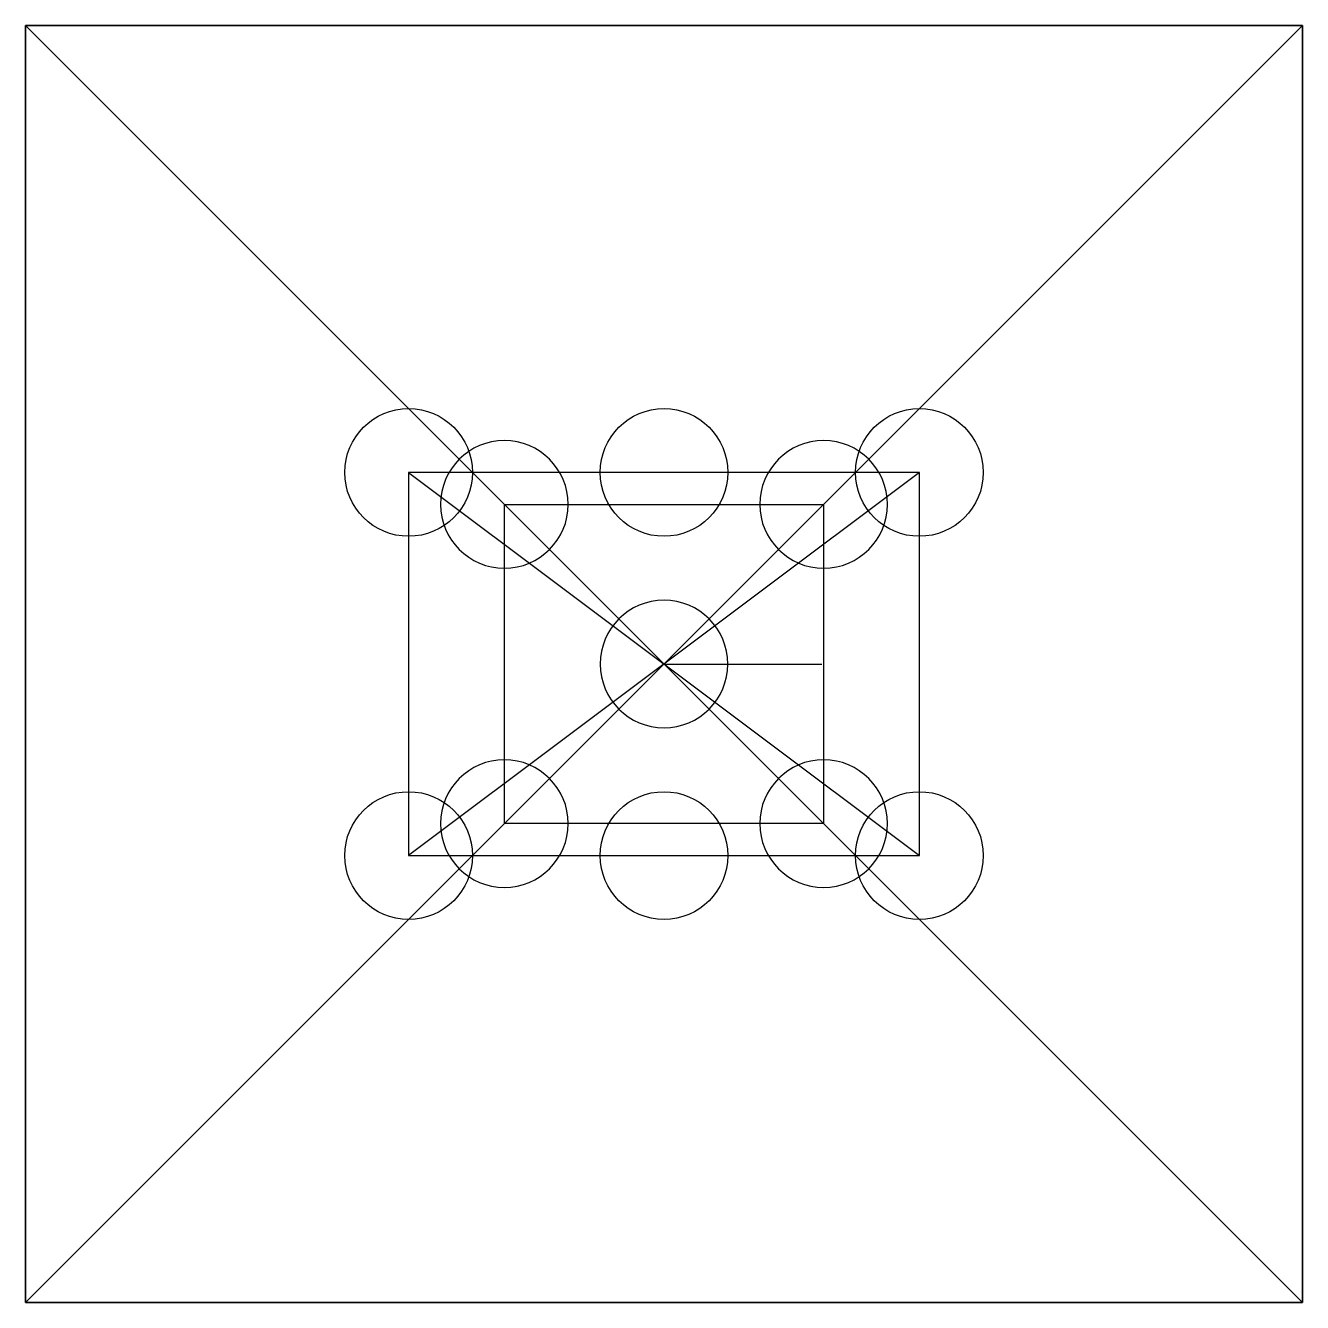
# Model space of a CAD drawing. Header units: centimetres. Extents: x -0.5 to 0.5, y -0.5 to 0.5.
import ezdxf

# ---------------------------------------------------------------- set-up
doc = ezdxf.new("R2010")
doc.units = ezdxf.units.CM
doc.header["$MEASUREMENT"] = 0
for name, color, linetype in [('Basic Dice Cube v3_Sketch1', 7, 'Continuous'), ('Basic Dice Cube v3_Sketch2', 7, 'Continuous'), ('Basic Dice Cube v3_Sketch3', 7, 'Continuous'), ('Basic Dice Cube v3_Sketch4', 7, 'Continuous'), ('Basic Dice Cube v3_Sketch5', 7, 'Continuous'), ('Basic Dice Cube v3_Sketch6', 7, 'Continuous'), ('Basic Dice Cube v3_Sketch7', 7, 'Continuous')]:
    doc.layers.add(name, color=color, linetype=linetype)

msp = doc.modelspace()

# ---------------------------------------------------------------- linework, layer by layer
at = {"layer": 'Basic Dice Cube v3_Sketch1'}
for p, q in [((0.5, 0.5), (-0.5, -0.5)), ((-0.5, 0.5), (-0.5, -0.5)), ((0.5, 0.5), (-0.5, 0.5)), ((-0.5, 0.5), (0.5, -0.5)), ((0.5, -0.5), (0.5, 0.5)), ((-0.5, -0.5), (0.5, -0.5))]:
    msp.add_line(p, q, dxfattribs=at)
msp.add_point((0, 0), dxfattribs=at)
msp.add_point((0, 0), dxfattribs=at)
at = {"layer": 'Basic Dice Cube v3_Sketch2'}
for p, q in [((-0.5, -0.5), (0.5, -0.5)), ((-0.5, -0.5, 0.5), (0.5, -0.5, 0.5)), ((-0.5, -0.5, 1), (-0.5, -0.5)), ((0.5, -0.5, 1), (-0.5, -0.5, 1)), ((0.5, -0.5), (0.5, -0.5, 1))]:
    msp.add_line(p, q, dxfattribs=at)
at = {"layer": 'Basic Dice Cube v3_Sketch2', "extrusion": (0, -1, 0)}
msp.add_circle((0, 0.5, 0.5), 0.05, dxfattribs=at)
at = {"layer": 'Basic Dice Cube v3_Sketch2'}
msp.add_point((0, -0.5), dxfattribs=at)
at = {"layer": 'Basic Dice Cube v3_Sketch3'}
for p, q in [((0.5, -0.5, 0.5), (0.5, 0.5, 0.5)), ((0.5, 0.5), (0.5, 0.5, 1)), ((0.5, -0.5), (0.5, 0.5)), ((0.5, 0.5, 1), (0.5, -0.5, 1)), ((0.5, 0, 0.5), (0.5, 0.1, 0.5)), ((0.5, 0, 0.5), (0.5, 0, 0.35)), ((0.5, -0.5, 1), (0.5, -0.5))]:
    msp.add_line(p, q, dxfattribs=at)
at = {"layer": 'Basic Dice Cube v3_Sketch3', "extrusion": (1, 0, 0)}
for centre in [(0.1, 0.5, 0.5), (-0.1, 0.5, 0.5)]:
    msp.add_circle(centre, 0.05, dxfattribs=at)
at = {"layer": 'Basic Dice Cube v3_Sketch3'}
msp.add_point((0.5, 0), dxfattribs=at)
at = {"layer": 'Basic Dice Cube v3_Sketch4'}
for p, q in [((-0.5, 0.5), (-0.5, 0.5, 1)), ((0.5, 0.5, 0.5), (-0.5, 0.5, 0.5)), ((0.5, 0.5), (-0.5, 0.5)), ((-0.5, 0.5, 1), (0.5, 0.5, 1)), ((0, 0.5, 0.5), (-0.15, 0.5, 0.5)), ((0, 0.5, 0.5), (0, 0.5, 0.3)), ((0.5, 0.5, 1), (0.5, 0.5))]:
    msp.add_line(p, q, dxfattribs=at)
at = {"layer": 'Basic Dice Cube v3_Sketch4', "extrusion": (0, 1, 0)}
for centre in [(0.15, 0.5, 0.5), (0, 0.5, 0.5), (-0.15, 0.5, 0.5)]:
    msp.add_circle(centre, 0.05, dxfattribs=at)
at = {"layer": 'Basic Dice Cube v3_Sketch4'}
msp.add_point((0, 0.5), dxfattribs=at)
at = {"layer": 'Basic Dice Cube v3_Sketch5'}
for p, q in [((-0.5, -0.5, 1), (-0.5, 0.5, 1)), ((-0.5, 0.5, 1), (-0.5, 0.5)), ((-0.5, 0.5, 0.5), (-0.5, -0.5, 0.5)), ((-0.5, 0.5), (-0.5, -0.5)), ((-0.5, -0.1, 0.6), (-0.5, 0.1, 0.6)), ((-0.5, 0.1, 0.4), (-0.5, -0.1, 0.4)), ((-0.5, 0.1, 0.6), (-0.5, 0.1, 0.4)), ((-0.5, -0.1, 0.6), (-0.5, 0.1, 0.4)), ((-0.5, 0.1, 0.6), (-0.5, -0.1, 0.4)), ((-0.5, -0.1, 0.4), (-0.5, -0.1, 0.6)), ((-0.5, -0.5), (-0.5, -0.5, 1))]:
    msp.add_line(p, q, dxfattribs=at)
at = {"layer": 'Basic Dice Cube v3_Sketch5', "extrusion": (-1, 0, 0)}
for centre in [(-0.1, 0.6, 0.5), (-0.1, 0.4, 0.5), (0.1, 0.4, 0.5), (0.1, 0.6, 0.5)]:
    msp.add_circle(centre, 0.05, dxfattribs=at)
at = {"layer": 'Basic Dice Cube v3_Sketch5'}
for p in [(-0.5, 0), (-0.5, 0, 0.5)]:
    msp.add_point(p, dxfattribs=at)
at = {"layer": 'Basic Dice Cube v3_Sketch6'}
for p, q in [((-0.5, -0.5), (-0.5, 0.5)), ((-0.5, 0.5), (0.5, 0.5)), ((0.5, 0.5), (0.5, -0.5)), ((-0.125, -0.125), (-0.125, 0.125)), ((-0.125, 0.125), (0.125, 0.125)), ((0.125, -0.125), (-0.125, 0.125)), ((-0.125, -0.125), (0.125, 0.125)), ((0.125, 0.125), (0.125, -0.125)), ((0.125, -0.125), (-0.125, -0.125)), ((0.5, -0.5), (-0.5, -0.5))]:
    msp.add_line(p, q, dxfattribs=at)
at = {"layer": 'Basic Dice Cube v3_Sketch6', "extrusion": (0, 0, -1)}
for centre in [(0.125, 0.125), (-0.125, 0.125), (0, 0), (0.125, -0.125), (-0.125, -0.125)]:
    msp.add_circle(centre, 0.05, dxfattribs=at)
at = {"layer": 'Basic Dice Cube v3_Sketch6'}
msp.add_point((0, 0), dxfattribs=at)
msp.add_point((0, 0), dxfattribs=at)
at = {"layer": 'Basic Dice Cube v3_Sketch7'}
for p, q in [((0.5, 0.5, 1), (-0.5, 0.5, 1)), ((-0.5, 0.5, 1), (-0.5, -0.5, 1)), ((0.5, -0.5, 1), (0.5, 0.5, 1)), ((-0.2, 0.15, 1), (0.2, -0.15, 1)), ((-0.2, 0.15, 1), (-0.2, -0.15, 1)), ((0.2, 0.15, 1), (-0.2, -0.15, 1)), ((0.2, 0.15, 1), (-0.2, 0.15, 1)), ((0.2, -0.15, 1), (0.2, 0.15, 1)), ((0, 0, 1), (0.1236, 0, 1)), ((-0.2, -0.15, 1), (0.2, -0.15, 1)), ((-0.5, -0.5, 1), (0.5, -0.5, 1))]:
    msp.add_line(p, q, dxfattribs=at)
for centre in [(-0.2, 0.15, 1), (0.2, 0.15, 1), (0, 0.15, 1), (-0.2, -0.15, 1), (0, -0.15, 1), (0.2, -0.15, 1)]:
    msp.add_circle(centre, 0.05, dxfattribs=at)
msp.add_point((0, 0, 1), dxfattribs=at)
msp.add_point((0, 0, 1), dxfattribs=at)

doc.saveas('drawing.dxf')
